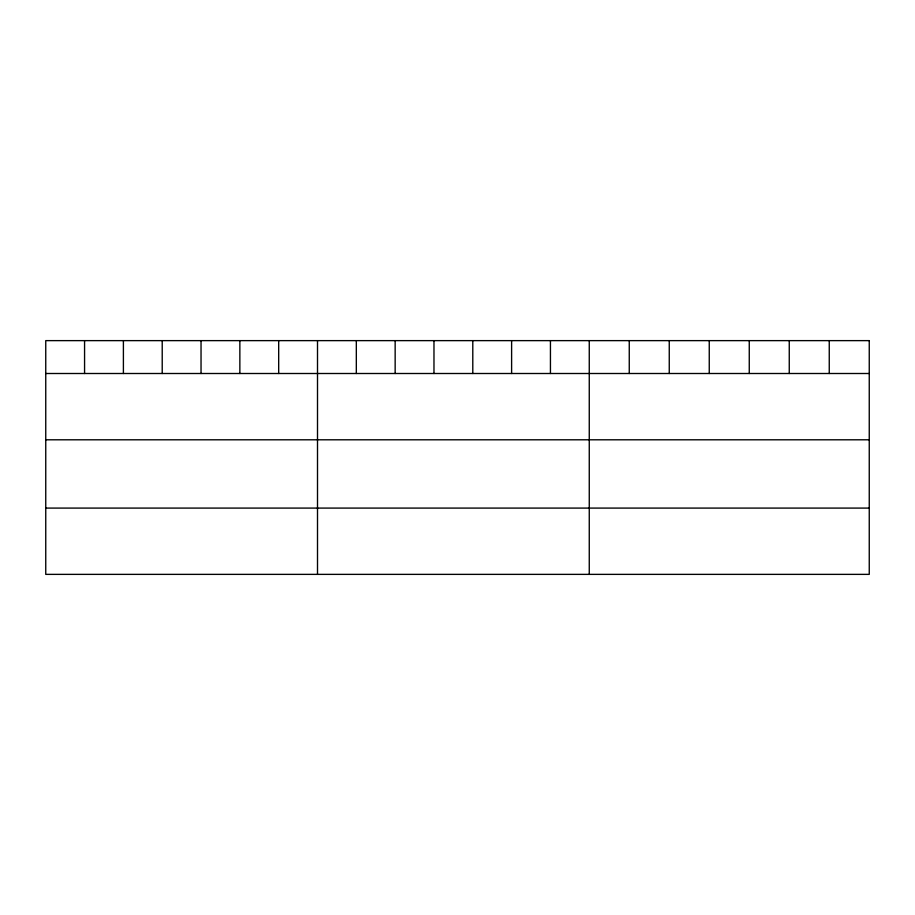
<?xml version="1.0" encoding="UTF-8"?>
<svg xmlns="http://www.w3.org/2000/svg" width="915" height="915" viewBox="0 0 915 915"><rect width="100%" height="100%" fill="white"/><g stroke="black" fill="none" stroke-linecap="round" stroke-linejoin="round"><path stroke-width="1.37" d="M45.75 373.503L869.25 373.503M45.75 439.795L869.25 439.795M45.75 508.088L869.25 508.088M829.253 340.632L829.253 373.503M789.256 340.632L789.256 373.503M749.259 340.632L749.259 373.503M709.251 340.632L709.251 373.503M669.254 340.632L669.254 373.503M629.257 340.632L629.257 373.503M589.26 340.632L589.26 574.368M550.441 340.632L550.441 373.503M511.611 340.632L511.611 373.503M472.792 340.632L472.792 373.503M433.973 340.632L433.973 373.503M395.154 340.632L395.154 373.503M356.324 340.632L356.324 373.503M317.505 340.632L317.505 574.368M278.686 340.632L278.686 373.503M239.856 340.632L239.856 373.503M201.037 340.632L201.037 373.503M162.218 340.632L162.218 373.503M123.399 340.632L123.399 373.503M84.569 340.632L84.569 373.503M869.25 340.632L45.75 340.632L45.75 574.368L869.25 574.368L869.25 340.632"/></g></svg>
